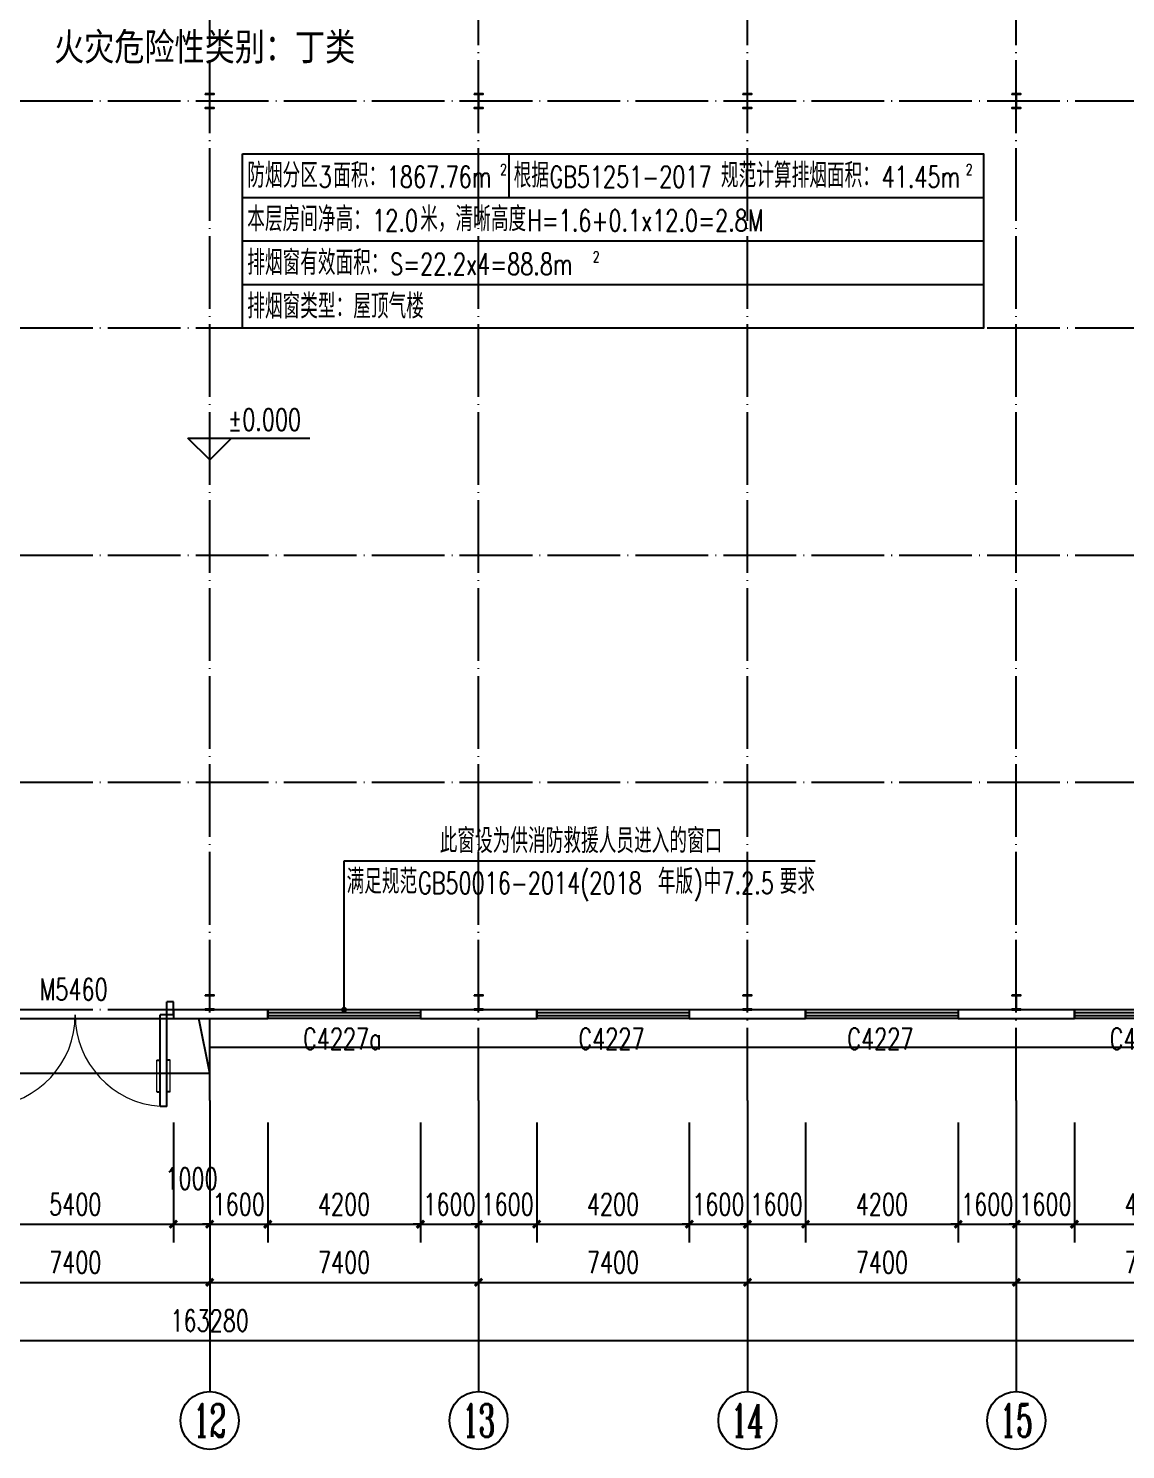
# Model space of a CAD drawing. Extents: x 13898408 to 14113608, y -853943 to -68012.
# Drawn here: x 13993020 to 14023215, y -301743 to -262646 of the extents above; entities that cross this region are included whole.
import ezdxf
from ezdxf.enums import TextEntityAlignment as Align

# ---------------------------------------------------------------- set-up
doc = ezdxf.new("R2010")
doc.units = 0
doc.header["$LTSCALE"] = 1000
doc.header["$MEASUREMENT"] = 0
doc.linetypes.add('DOTE', pattern=[2.42, 2, -0.2, 0.02, -0.2])
for name, color, linetype in [('AXIS', 3, 'Continuous'), ('AXIS_TEXT', 7, 'Continuous'), ('COLUMN', 2, 'Continuous'), ('DIM_ELEV', 3, 'Continuous'), ('DIM_LEAD', 3, 'Continuous'), ('DOTE', 1, 'DOTE'), ('PUB_DIM', 3, 'Continuous'), ('PUB_TEXT', 7, 'Continuous'), ('WALL-PARAPET', 6, 'Continuous'), ('WINDOW', 4, 'Continuous'), ('WINDOW_TEXT', 7, 'Continuous')]:
    doc.layers.add(name, color=color, linetype=linetype)
doc.styles.add('_TCH_AXIS', font='COMPLEX', dxfattribs={"bigfont": 'GBCBIG'})
doc.styles.add('_TCH_DIM', font='SIMPLEX', dxfattribs={"bigfont": 'GBCBIG'})
doc.styles.add('_TCH_DIM_T3', font='SIMPLEX', dxfattribs={"width": 0.705882, "bigfont": 'GBCBIG'})
doc.styles.add('_TCH_WINDOW', font='SIMPLEX', dxfattribs={"height": 3.5, "bigfont": 'GBCBIG'})
doc.styles.add('COMPLEX', font='COMPLEX')
doc.styles.add('YAYA', font='', dxfattribs={"width": 0.8, "height": 1})
doc.styles.get('YAYA').set_extended_font_data('SimSun')
doc.dimstyles.new('_TCH_ARCH&&200', dxfattribs={"dimtxt": 595, "dimasz": 200, "dimexe": 500, "dimexo": 600, "dimgap": 252.5, "dimtad": 1, "dimdec": 0, "dimzin": 0, "dimdsep": 46, "dimtxsty": '_TCH_DIM_T3', "dimblk": 'ARCHTICK', "dimcen": 0.09, "dimclrt": 7, "dimazin": 2, "dimtfac": 1, "dimtdec": 0, "dimtix": 1, "dimtmove": 2, "dimatfit": 3, "dimfxl": 0, "dimtolj": 1, "dimtzin": 0, "dimarcsym": 0})

# ---------------------------------------------------------------- blocks, each defined once
blk = doc.blocks.new('A$C797E1D2B')
at = {"layer": 'COLUMN'}
h = blk.add_hatch(color=256, dxfattribs=at)
h.paths.add_polyline_path([(125, 400), (250, 400), (250, 388), (130, 388), (130, 200), (125, 200)])
h.paths.add_polyline_path([(0, 400), (125, 400), (125, 200), (120, 200), (120, 388), (0, 388)])
h.paths.add_polyline_path([(0, 12), (120, 12), (120, 200), (125, 200), (125, 0), (0, 0)])
h.paths.add_polyline_path([(125, 200), (130, 200), (130, 12), (250, 12), (250, 0), (125, 0)])
blk.add_lwpolyline([(250, 0), (250, 12), (130, 12), (130, 388), (250, 388), (250, 400), (0, 400), (0, 388), (120, 388), (120, 12), (0, 12), (0, 0)], close=True, dxfattribs=at)
blk = doc.blocks.new('_AXISO')
blk.add_circle((0, 0), 0.5)
at = {"layer": 'AXIS_TEXT', "style": 'COMPLEX', "width": 1.041667}
blk.add_attdef('A', text='', height=0.56, dxfattribs=at).set_placement((-0.25, -0.28), (0.25, -0.28), align=Align.FIT)
blk = doc.blocks.new('_ArchTick')
at = {"color": 0, "linetype": 'ByBlock', "const_width": 0.4}
blk.add_lwpolyline([(-0.5, -0.5), (0.5, 0.5)], dxfattribs=at)
blk = doc.blocks.new('*D58')
at = {"layer": 'AXIS', "color": 0, "lineweight": -2}
for p, q in [((13916368, -292743), (13916368, -299243)), ((14079648, -292743), (14079648, -299243)), ((13916368, -298743), (14079648, -298743))]:
    blk.add_line(p, q, dxfattribs=at)
at = {"layer": 'Defpoints', "color": 0}
for p in [(13916368, -292143), (14079648, -292143), (14079648, -298743)]:
    blk.add_point(p, dxfattribs=at)
at = {"layer": 'AXIS', "color": 0, "lineweight": -2, "xscale": 200, "yscale": 200, "zscale": 200, "rotation": 180}
blk.add_blockref('_ArchTick', (13916368, -298743), dxfattribs=at)
at = {"layer": 'AXIS', "color": 0, "lineweight": -2, "xscale": 200, "yscale": 200, "zscale": 200}
blk.add_blockref('_ArchTick', (14079648, -298743), dxfattribs=at)
at = {"layer": 'AXIS', "color": 7, "insert": (13998008, -298193), "char_height": 595, "attachment_point": 5, "style": '_TCH_DIM_T3'}
blk.add_mtext('\\A1;163280', dxfattribs=at)
blk = doc.blocks.new('*D72')
at = {"layer": 'AXIS', "color": 0, "lineweight": -2}
for p, q in [((13990608, -292743), (13990608, -297643)), ((13998008, -292743), (13998008, -297643)), ((13990608, -297143), (13998008, -297143))]:
    blk.add_line(p, q, dxfattribs=at)
at = {"layer": 'Defpoints', "color": 0}
for p in [(13990608, -292143), (13998008, -292143), (13998008, -297143)]:
    blk.add_point(p, dxfattribs=at)
at = {"layer": 'AXIS', "color": 0, "lineweight": -2, "xscale": 200, "yscale": 200, "zscale": 200, "rotation": 180}
blk.add_blockref('_ArchTick', (13990608, -297143), dxfattribs=at)
at = {"layer": 'AXIS', "color": 0, "lineweight": -2, "xscale": 200, "yscale": 200, "zscale": 200}
blk.add_blockref('_ArchTick', (13998008, -297143), dxfattribs=at)
at = {"layer": 'AXIS', "color": 7, "insert": (13994308, -296593), "char_height": 595, "attachment_point": 5, "style": '_TCH_DIM_T3'}
blk.add_mtext('\\A1;7400', dxfattribs=at)
blk = doc.blocks.new('*D73')
at = {"layer": 'AXIS', "color": 0, "lineweight": -2}
for p, q in [((13998008, -292743), (13998008, -297643)), ((14005408, -292743), (14005408, -297643)), ((13998008, -297143), (14005408, -297143))]:
    blk.add_line(p, q, dxfattribs=at)
at = {"layer": 'Defpoints', "color": 0}
for p in [(13998008, -292143), (14005408, -292143), (14005408, -297143)]:
    blk.add_point(p, dxfattribs=at)
at = {"layer": 'AXIS', "color": 0, "lineweight": -2, "xscale": 200, "yscale": 200, "zscale": 200, "rotation": 180}
blk.add_blockref('_ArchTick', (13998008, -297143), dxfattribs=at)
at = {"layer": 'AXIS', "color": 0, "lineweight": -2, "xscale": 200, "yscale": 200, "zscale": 200}
blk.add_blockref('_ArchTick', (14005408, -297143), dxfattribs=at)
at = {"layer": 'AXIS', "color": 7, "insert": (14001708, -296593), "char_height": 595, "attachment_point": 5, "style": '_TCH_DIM_T3'}
blk.add_mtext('\\A1;7400', dxfattribs=at)
blk = doc.blocks.new('*D74')
at = {"layer": 'AXIS', "color": 0, "lineweight": -2}
for p, q in [((14005408, -292743), (14005408, -297643)), ((14012808, -292743), (14012808, -297643)), ((14005408, -297143), (14012808, -297143))]:
    blk.add_line(p, q, dxfattribs=at)
at = {"layer": 'Defpoints', "color": 0}
for p in [(14005408, -292143), (14012808, -292143), (14012808, -297143)]:
    blk.add_point(p, dxfattribs=at)
at = {"layer": 'AXIS', "color": 0, "lineweight": -2, "xscale": 200, "yscale": 200, "zscale": 200, "rotation": 180}
blk.add_blockref('_ArchTick', (14005408, -297143), dxfattribs=at)
at = {"layer": 'AXIS', "color": 0, "lineweight": -2, "xscale": 200, "yscale": 200, "zscale": 200}
blk.add_blockref('_ArchTick', (14012808, -297143), dxfattribs=at)
at = {"layer": 'AXIS', "color": 7, "insert": (14009108, -296593), "char_height": 595, "attachment_point": 5, "style": '_TCH_DIM_T3'}
blk.add_mtext('\\A1;7400', dxfattribs=at)
blk = doc.blocks.new('*D75')
at = {"layer": 'AXIS', "color": 0, "lineweight": -2}
for p, q in [((14012808, -292743), (14012808, -297643)), ((14020208, -292743), (14020208, -297643)), ((14012808, -297143), (14020208, -297143))]:
    blk.add_line(p, q, dxfattribs=at)
at = {"layer": 'Defpoints', "color": 0}
for p in [(14012808, -292143), (14020208, -292143), (14020208, -297143)]:
    blk.add_point(p, dxfattribs=at)
at = {"layer": 'AXIS', "color": 0, "lineweight": -2, "xscale": 200, "yscale": 200, "zscale": 200, "rotation": 180}
blk.add_blockref('_ArchTick', (14012808, -297143), dxfattribs=at)
at = {"layer": 'AXIS', "color": 0, "lineweight": -2, "xscale": 200, "yscale": 200, "zscale": 200}
blk.add_blockref('_ArchTick', (14020208, -297143), dxfattribs=at)
at = {"layer": 'AXIS', "color": 7, "insert": (14016508, -296593), "char_height": 595, "attachment_point": 5, "style": '_TCH_DIM_T3'}
blk.add_mtext('\\A1;7400', dxfattribs=at)
blk = doc.blocks.new('*D76')
at = {"layer": 'AXIS', "color": 0, "lineweight": -2}
for p, q in [((14020208, -292743), (14020208, -297643)), ((14027608, -292743), (14027608, -297643)), ((14020208, -297143), (14027608, -297143))]:
    blk.add_line(p, q, dxfattribs=at)
at = {"layer": 'Defpoints', "color": 0}
for p in [(14020208, -292143), (14027608, -292143), (14027608, -297143)]:
    blk.add_point(p, dxfattribs=at)
at = {"layer": 'AXIS', "color": 0, "lineweight": -2, "xscale": 200, "yscale": 200, "zscale": 200, "rotation": 180}
blk.add_blockref('_ArchTick', (14020208, -297143), dxfattribs=at)
at = {"layer": 'AXIS', "color": 0, "lineweight": -2, "xscale": 200, "yscale": 200, "zscale": 200}
blk.add_blockref('_ArchTick', (14027608, -297143), dxfattribs=at)
at = {"layer": 'AXIS', "color": 7, "insert": (14023908, -296593), "char_height": 595, "attachment_point": 5, "style": '_TCH_DIM_T3'}
blk.add_mtext('\\A1;7400', dxfattribs=at)
blk = doc.blocks.new('$DorLib2D$00000011')
for p, q in [((-0.4667, 0.4709), (-0.4667, -0.0625)), ((-0.4667, 0.4709), (-0.4333, 0.4709)), ((-0.4333, 0.4709), (-0.4333, 0.0042)), ((0.4333, 0.4709), (0.4333, 0.0042)), ((0.4667, 0.4709), (0.4333, 0.4709)), ((0.4667, 0.4709), (0.4667, -0.0625)), ((-0.4833, 0.3962), (-0.4667, 0.3962)), ((-0.4167, 0.3962), (-0.4333, 0.3962)), ((0.4167, 0.3962), (0.4333, 0.3962)), ((0.4833, 0.3962), (0.4667, 0.3962)), ((-0.4833, 0.2346), (-0.4667, 0.2346)), ((-0.4167, 0.2346), (-0.4333, 0.2346)), ((0.4167, 0.2346), (0.4333, 0.2346)), ((0.4833, 0.2346), (0.4667, 0.2346)), ((-0.5, 0.0042), (-0.4333, 0.0042)), ((-0.5, 0.0042), (-0.5, -0.0625)), ((0.5, 0.0042), (0.4333, 0.0042)), ((0.5, 0.0042), (0.5, -0.0625)), ((-0.5, -0.0625), (-0.4667, -0.0625)), ((0.5, -0.0625), (0.4667, -0.0625))]:
    blk.add_line(p, q)
at = {"lineweight": 13}
for p, q in [((-0.4833, 0.3962), (-0.4833, 0.2346)), ((-0.4167, 0.3962), (-0.4167, 0.2346)), ((0.4167, 0.3962), (0.4167, 0.2346)), ((0.4833, 0.3962), (0.4833, 0.2346))]:
    blk.add_line(p, q, dxfattribs=at)
for centre, start, end in [((-0.4667, 0.0042), 0, 85.90396), ((0.4667, 0.0042), 94.09604, 180)]:
    blk.add_arc(centre, 0.4667, start, end, dxfattribs=at)
blk = doc.blocks.new('$TCHSYS$WIN2D')
for p, q in [((-0.5, 0.5), (0.5, 0.5)), ((-0.5, 0.5), (-0.5, -0.5)), ((0.5, 0.5), (0.5, -0.5)), ((0.5, 0.1667), (-0.5, 0.1667)), ((0.5, -0.1667), (-0.5, -0.1667)), ((-0.5, -0.5), (0.5, -0.5))]:
    blk.add_line(p, q)
blk = doc.blocks.new('*D382')
at = {"layer": 'Defpoints', "color": 0}
for p in [(13991608, -292143), (13997008, -292143), (13997008, -295543)]:
    blk.add_point(p, dxfattribs=at)
at = {"layer": 'PUB_DIM', "color": 0, "lineweight": -2}
for p, q in [((13991608, -292743), (13991608, -296043)), ((13997008, -292743), (13997008, -296043)), ((13991608, -295543), (13997008, -295543))]:
    blk.add_line(p, q, dxfattribs=at)
at = {"layer": 'PUB_DIM', "color": 0, "lineweight": -2, "xscale": 200, "yscale": 200, "zscale": 200, "rotation": 180}
blk.add_blockref('_ArchTick', (13991608, -295543), dxfattribs=at)
at = {"layer": 'PUB_DIM', "color": 0, "lineweight": -2, "xscale": 200, "yscale": 200, "zscale": 200}
blk.add_blockref('_ArchTick', (13997008, -295543), dxfattribs=at)
at = {"layer": 'PUB_DIM', "color": 7, "insert": (13994308, -294993), "char_height": 595, "attachment_point": 5, "style": '_TCH_DIM_T3'}
blk.add_mtext('\\A1;5400', dxfattribs=at)
blk = doc.blocks.new('*D383')
at = {"layer": 'Defpoints', "color": 0}
for p in [(13997008, -292143), (13998008, -292143), (13998008, -295543)]:
    blk.add_point(p, dxfattribs=at)
at = {"layer": 'PUB_DIM', "color": 0, "lineweight": -2}
for p, q in [((13997008, -292743), (13997008, -296043)), ((13998008, -292743), (13998008, -296043)), ((13997008, -295543), (13998008, -295543))]:
    blk.add_line(p, q, dxfattribs=at)
at = {"layer": 'PUB_DIM', "color": 0, "lineweight": -2, "xscale": 200, "yscale": 200, "zscale": 200, "rotation": 180}
blk.add_blockref('_ArchTick', (13997008, -295543), dxfattribs=at)
at = {"layer": 'PUB_DIM', "color": 0, "lineweight": -2, "xscale": 200, "yscale": 200, "zscale": 200}
blk.add_blockref('_ArchTick', (13998008, -295543), dxfattribs=at)
at = {"layer": 'PUB_DIM', "color": 7, "insert": (13997508, -294293), "char_height": 595, "attachment_point": 5, "style": '_TCH_DIM_T3'}
blk.add_mtext('\\A1;1000', dxfattribs=at)
blk = doc.blocks.new('*D384')
at = {"layer": 'Defpoints', "color": 0}
for p in [(13998008, -292143), (13999608, -292143), (13999608, -295543)]:
    blk.add_point(p, dxfattribs=at)
at = {"layer": 'PUB_DIM', "color": 0, "lineweight": -2}
for p, q in [((13998008, -292743), (13998008, -296043)), ((13999608, -292743), (13999608, -296043)), ((13998008, -295543), (13997808, -295543)), ((13998008, -295543), (13999608, -295543)), ((13999608, -295543), (13999808, -295543))]:
    blk.add_line(p, q, dxfattribs=at)
at = {"layer": 'PUB_DIM', "color": 0, "lineweight": -2, "xscale": 200, "yscale": 200, "zscale": 200}
blk.add_blockref('_ArchTick', (13998008, -295543), dxfattribs=at)
at = {"layer": 'PUB_DIM', "color": 0, "lineweight": -2, "xscale": 200, "yscale": 200, "zscale": 200, "rotation": 180}
blk.add_blockref('_ArchTick', (13999608, -295543), dxfattribs=at)
at = {"layer": 'PUB_DIM', "color": 7, "insert": (13998808, -294993), "char_height": 595, "attachment_point": 5, "style": '_TCH_DIM_T3'}
blk.add_mtext('\\A1;1600', dxfattribs=at)
blk = doc.blocks.new('*D385')
at = {"layer": 'Defpoints', "color": 0}
for p in [(13999608, -292143), (14003808, -292143), (14003808, -295543)]:
    blk.add_point(p, dxfattribs=at)
at = {"layer": 'PUB_DIM', "color": 0, "lineweight": -2}
for p, q in [((13999608, -292743), (13999608, -296043)), ((14003808, -292743), (14003808, -296043)), ((13999608, -295543), (14003808, -295543))]:
    blk.add_line(p, q, dxfattribs=at)
at = {"layer": 'PUB_DIM', "color": 0, "lineweight": -2, "xscale": 200, "yscale": 200, "zscale": 200, "rotation": 180}
blk.add_blockref('_ArchTick', (13999608, -295543), dxfattribs=at)
at = {"layer": 'PUB_DIM', "color": 0, "lineweight": -2, "xscale": 200, "yscale": 200, "zscale": 200}
blk.add_blockref('_ArchTick', (14003808, -295543), dxfattribs=at)
at = {"layer": 'PUB_DIM', "color": 7, "insert": (14001708, -294993), "char_height": 595, "attachment_point": 5, "style": '_TCH_DIM_T3'}
blk.add_mtext('\\A1;4200', dxfattribs=at)
blk = doc.blocks.new('*D386')
at = {"layer": 'Defpoints', "color": 0}
for p in [(14003808, -292143), (14005408, -292143), (14005408, -295543)]:
    blk.add_point(p, dxfattribs=at)
at = {"layer": 'PUB_DIM', "color": 0, "lineweight": -2}
for p, q in [((14003808, -292743), (14003808, -296043)), ((14005408, -292743), (14005408, -296043)), ((14003808, -295543), (14003608, -295543)), ((14003808, -295543), (14005408, -295543)), ((14005408, -295543), (14005608, -295543))]:
    blk.add_line(p, q, dxfattribs=at)
at = {"layer": 'PUB_DIM', "color": 0, "lineweight": -2, "xscale": 200, "yscale": 200, "zscale": 200}
blk.add_blockref('_ArchTick', (14003808, -295543), dxfattribs=at)
at = {"layer": 'PUB_DIM', "color": 0, "lineweight": -2, "xscale": 200, "yscale": 200, "zscale": 200, "rotation": 180}
blk.add_blockref('_ArchTick', (14005408, -295543), dxfattribs=at)
at = {"layer": 'PUB_DIM', "color": 7, "insert": (14004608, -294993), "char_height": 595, "attachment_point": 5, "style": '_TCH_DIM_T3'}
blk.add_mtext('\\A1;1600', dxfattribs=at)
blk = doc.blocks.new('*D387')
at = {"layer": 'Defpoints', "color": 0}
for p in [(14005408, -292143), (14007008, -292143), (14007008, -295543)]:
    blk.add_point(p, dxfattribs=at)
at = {"layer": 'PUB_DIM', "color": 0, "lineweight": -2}
for p, q in [((14005408, -292743), (14005408, -296043)), ((14007008, -292743), (14007008, -296043)), ((14005408, -295543), (14005208, -295543)), ((14005408, -295543), (14007008, -295543)), ((14007008, -295543), (14007208, -295543))]:
    blk.add_line(p, q, dxfattribs=at)
at = {"layer": 'PUB_DIM', "color": 0, "lineweight": -2, "xscale": 200, "yscale": 200, "zscale": 200}
blk.add_blockref('_ArchTick', (14005408, -295543), dxfattribs=at)
at = {"layer": 'PUB_DIM', "color": 0, "lineweight": -2, "xscale": 200, "yscale": 200, "zscale": 200, "rotation": 180}
blk.add_blockref('_ArchTick', (14007008, -295543), dxfattribs=at)
at = {"layer": 'PUB_DIM', "color": 7, "insert": (14006208, -294993), "char_height": 595, "attachment_point": 5, "style": '_TCH_DIM_T3'}
blk.add_mtext('\\A1;1600', dxfattribs=at)
blk = doc.blocks.new('*D388')
at = {"layer": 'Defpoints', "color": 0}
for p in [(14007008, -292143), (14011208, -292143), (14011208, -295543)]:
    blk.add_point(p, dxfattribs=at)
at = {"layer": 'PUB_DIM', "color": 0, "lineweight": -2}
for p, q in [((14007008, -292743), (14007008, -296043)), ((14011208, -292743), (14011208, -296043)), ((14007008, -295543), (14011208, -295543))]:
    blk.add_line(p, q, dxfattribs=at)
at = {"layer": 'PUB_DIM', "color": 0, "lineweight": -2, "xscale": 200, "yscale": 200, "zscale": 200, "rotation": 180}
blk.add_blockref('_ArchTick', (14007008, -295543), dxfattribs=at)
at = {"layer": 'PUB_DIM', "color": 0, "lineweight": -2, "xscale": 200, "yscale": 200, "zscale": 200}
blk.add_blockref('_ArchTick', (14011208, -295543), dxfattribs=at)
at = {"layer": 'PUB_DIM', "color": 7, "insert": (14009108, -294993), "char_height": 595, "attachment_point": 5, "style": '_TCH_DIM_T3'}
blk.add_mtext('\\A1;4200', dxfattribs=at)
blk = doc.blocks.new('*D389')
at = {"layer": 'Defpoints', "color": 0}
for p in [(14011208, -292143), (14012808, -292143), (14012808, -295543)]:
    blk.add_point(p, dxfattribs=at)
at = {"layer": 'PUB_DIM', "color": 0, "lineweight": -2}
for p, q in [((14011208, -292743), (14011208, -296043)), ((14012808, -292743), (14012808, -296043)), ((14011208, -295543), (14011008, -295543)), ((14011208, -295543), (14012808, -295543)), ((14012808, -295543), (14013008, -295543))]:
    blk.add_line(p, q, dxfattribs=at)
at = {"layer": 'PUB_DIM', "color": 0, "lineweight": -2, "xscale": 200, "yscale": 200, "zscale": 200}
blk.add_blockref('_ArchTick', (14011208, -295543), dxfattribs=at)
at = {"layer": 'PUB_DIM', "color": 0, "lineweight": -2, "xscale": 200, "yscale": 200, "zscale": 200, "rotation": 180}
blk.add_blockref('_ArchTick', (14012808, -295543), dxfattribs=at)
at = {"layer": 'PUB_DIM', "color": 7, "insert": (14012008, -294993), "char_height": 595, "attachment_point": 5, "style": '_TCH_DIM_T3'}
blk.add_mtext('\\A1;1600', dxfattribs=at)
blk = doc.blocks.new('*D390')
at = {"layer": 'Defpoints', "color": 0}
for p in [(14012808, -292143), (14014408, -292143), (14014408, -295543)]:
    blk.add_point(p, dxfattribs=at)
at = {"layer": 'PUB_DIM', "color": 0, "lineweight": -2}
for p, q in [((14012808, -292743), (14012808, -296043)), ((14014408, -292743), (14014408, -296043)), ((14012808, -295543), (14012608, -295543)), ((14012808, -295543), (14014408, -295543)), ((14014408, -295543), (14014608, -295543))]:
    blk.add_line(p, q, dxfattribs=at)
at = {"layer": 'PUB_DIM', "color": 0, "lineweight": -2, "xscale": 200, "yscale": 200, "zscale": 200}
blk.add_blockref('_ArchTick', (14012808, -295543), dxfattribs=at)
at = {"layer": 'PUB_DIM', "color": 0, "lineweight": -2, "xscale": 200, "yscale": 200, "zscale": 200, "rotation": 180}
blk.add_blockref('_ArchTick', (14014408, -295543), dxfattribs=at)
at = {"layer": 'PUB_DIM', "color": 7, "insert": (14013608, -294993), "char_height": 595, "attachment_point": 5, "style": '_TCH_DIM_T3'}
blk.add_mtext('\\A1;1600', dxfattribs=at)
blk = doc.blocks.new('*D391')
at = {"layer": 'Defpoints', "color": 0}
for p in [(14014408, -292143), (14018608, -292143), (14018608, -295543)]:
    blk.add_point(p, dxfattribs=at)
at = {"layer": 'PUB_DIM', "color": 0, "lineweight": -2}
for p, q in [((14014408, -292743), (14014408, -296043)), ((14018608, -292743), (14018608, -296043)), ((14014408, -295543), (14018608, -295543))]:
    blk.add_line(p, q, dxfattribs=at)
at = {"layer": 'PUB_DIM', "color": 0, "lineweight": -2, "xscale": 200, "yscale": 200, "zscale": 200, "rotation": 180}
blk.add_blockref('_ArchTick', (14014408, -295543), dxfattribs=at)
at = {"layer": 'PUB_DIM', "color": 0, "lineweight": -2, "xscale": 200, "yscale": 200, "zscale": 200}
blk.add_blockref('_ArchTick', (14018608, -295543), dxfattribs=at)
at = {"layer": 'PUB_DIM', "color": 7, "insert": (14016508, -294993), "char_height": 595, "attachment_point": 5, "style": '_TCH_DIM_T3'}
blk.add_mtext('\\A1;4200', dxfattribs=at)
blk = doc.blocks.new('*D392')
at = {"layer": 'Defpoints', "color": 0}
for p in [(14018608, -292143), (14020208, -292143), (14020208, -295543)]:
    blk.add_point(p, dxfattribs=at)
at = {"layer": 'PUB_DIM', "color": 0, "lineweight": -2}
for p, q in [((14018608, -292743), (14018608, -296043)), ((14020208, -292743), (14020208, -296043)), ((14018608, -295543), (14018408, -295543)), ((14018608, -295543), (14020208, -295543)), ((14020208, -295543), (14020408, -295543))]:
    blk.add_line(p, q, dxfattribs=at)
at = {"layer": 'PUB_DIM', "color": 0, "lineweight": -2, "xscale": 200, "yscale": 200, "zscale": 200}
blk.add_blockref('_ArchTick', (14018608, -295543), dxfattribs=at)
at = {"layer": 'PUB_DIM', "color": 0, "lineweight": -2, "xscale": 200, "yscale": 200, "zscale": 200, "rotation": 180}
blk.add_blockref('_ArchTick', (14020208, -295543), dxfattribs=at)
at = {"layer": 'PUB_DIM', "color": 7, "insert": (14019408, -294993), "char_height": 595, "attachment_point": 5, "style": '_TCH_DIM_T3'}
blk.add_mtext('\\A1;1600', dxfattribs=at)
blk = doc.blocks.new('*D393')
at = {"layer": 'Defpoints', "color": 0}
for p in [(14020208, -292143), (14021808, -292143), (14021808, -295543)]:
    blk.add_point(p, dxfattribs=at)
at = {"layer": 'PUB_DIM', "color": 0, "lineweight": -2}
for p, q in [((14020208, -292743), (14020208, -296043)), ((14021808, -292743), (14021808, -296043)), ((14020208, -295543), (14020008, -295543)), ((14020208, -295543), (14021808, -295543)), ((14021808, -295543), (14022008, -295543))]:
    blk.add_line(p, q, dxfattribs=at)
at = {"layer": 'PUB_DIM', "color": 0, "lineweight": -2, "xscale": 200, "yscale": 200, "zscale": 200}
blk.add_blockref('_ArchTick', (14020208, -295543), dxfattribs=at)
at = {"layer": 'PUB_DIM', "color": 0, "lineweight": -2, "xscale": 200, "yscale": 200, "zscale": 200, "rotation": 180}
blk.add_blockref('_ArchTick', (14021808, -295543), dxfattribs=at)
at = {"layer": 'PUB_DIM', "color": 7, "insert": (14021008, -294993), "char_height": 595, "attachment_point": 5, "style": '_TCH_DIM_T3'}
blk.add_mtext('\\A1;1600', dxfattribs=at)
blk = doc.blocks.new('*D394')
at = {"layer": 'Defpoints', "color": 0}
for p in [(14021808, -292143), (14026008, -292143), (14026008, -295543)]:
    blk.add_point(p, dxfattribs=at)
at = {"layer": 'PUB_DIM', "color": 0, "lineweight": -2}
for p, q in [((14021808, -292743), (14021808, -296043)), ((14026008, -292743), (14026008, -296043)), ((14021808, -295543), (14026008, -295543))]:
    blk.add_line(p, q, dxfattribs=at)
at = {"layer": 'PUB_DIM', "color": 0, "lineweight": -2, "xscale": 200, "yscale": 200, "zscale": 200, "rotation": 180}
blk.add_blockref('_ArchTick', (14021808, -295543), dxfattribs=at)
at = {"layer": 'PUB_DIM', "color": 0, "lineweight": -2, "xscale": 200, "yscale": 200, "zscale": 200}
blk.add_blockref('_ArchTick', (14026008, -295543), dxfattribs=at)
at = {"layer": 'PUB_DIM', "color": 7, "insert": (14023908, -294993), "char_height": 595, "attachment_point": 5, "style": '_TCH_DIM_T3'}
blk.add_mtext('\\A1;4200', dxfattribs=at)

msp = doc.modelspace()

# ---------------------------------------------------------------- linework, layer by layer
for p, q in [((14006241.3, -266093.1), (14006241.3, -267293.1)), ((13998908, -267293.1), (14019308, -267293.1)), ((13998908, -268493.1), (14019308, -268493.1)), ((13998908, -269693.1), (14019308, -269693.1))]:
    msp.add_line(p, q)
at = {"ltscale": 0.5}
msp.add_line((13998008, -291383.1), (13997708, -289883.1), dxfattribs=at)
msp.add_lwpolyline([(13998908, -266093.1), (14019308, -266093.1), (14019308, -270893.1), (13998908, -270893.1)], close=True)
for points in [[(13990608, -289883.1), (13990608, -291383.1), (13998008, -291383.1), (13998008, -289883.1)], [(14049808, -290683.1), (13998008, -290683.1)]]:
    msp.add_lwpolyline(points, dxfattribs=at)
at = {"layer": 'AXIS'}
for p, q in [((13998008, -292143.1), (13998008, -300143.1)), ((14005408, -292143.1), (14005408, -300143.1)), ((14012808, -292143.1), (14012808, -300143.1)), ((14020208, -292143.1), (14020208, -300143.1))]:
    msp.add_line(p, q, dxfattribs=at)
at = {"layer": 'DIM_ELEV'}
for p, q in [((13998008, -274514.4), (13997408, -273914.4)), ((13997408, -273914.4), (14000768, -273914.4)), ((13998008, -274514.4), (13998608, -273914.4))]:
    msp.add_line(p, q, dxfattribs=at)
at = {"layer": 'DIM_LEAD'}
for p, q in [((14001708, -289643.1), (14001708, -285543.1)), ((14001708, -285543.1), (14014669.7, -285543.1))]:
    msp.add_line(p, q, dxfattribs=at)
at = {"layer": 'DIM_LEAD', "const_width": 80}
msp.add_lwpolyline([(14001708, -289683.1, 1), (14001708, -289603.1, 1)], format="xyb", close=True, dxfattribs=at)
at = {"layer": 'DOTE'}
for p, q in [((13998008, -292143.1), (13998008, -237143.1)), ((14005408, -292143.1), (14005408, -237143.1)), ((14012808, -292143.1), (14012808, -237143.1)), ((14020208, -292143.1), (14020208, -237143.1)), ((14081908, -264643.1), (13914108, -264643.1)), ((14081908, -270893.1), (13914108, -270893.1)), ((14081908, -277143.1), (13914108, -277143.1)), ((14081908, -283393.1), (13914108, -283393.1)), ((14081908, -289643.1), (13914108, -289643.1))]:
    msp.add_line(p, q, dxfattribs=at)
at = {"layer": 'WALL-PARAPET'}
for p, q in [((13999608, -289643.1), (13997008, -289643.1)), ((13997008, -289643.1), (13997008, -289883.1)), ((13999608, -289883.1), (13999608, -289643.1)), ((14007008, -289643.1), (14003808, -289643.1)), ((14003808, -289643.1), (14003808, -289883.1)), ((14007008, -289883.1), (14007008, -289643.1)), ((14014408, -289643.1), (14011208, -289643.1)), ((14011208, -289643.1), (14011208, -289883.1)), ((14014408, -289883.1), (14014408, -289643.1)), ((14021808, -289643.1), (14018608, -289643.1)), ((14018608, -289643.1), (14018608, -289883.1)), ((14021808, -289883.1), (14021808, -289643.1)), ((13997008, -289883.1), (13999608, -289883.1)), ((14003808, -289883.1), (14007008, -289883.1)), ((14011208, -289883.1), (14014408, -289883.1)), ((14018608, -289883.1), (14021808, -289883.1))]:
    msp.add_line(p, q, dxfattribs=at)
at = {"layer": 'WINDOW'}
msp.add_line((13991608, -289883.1), (13997008, -289883.1), dxfattribs=at)

# ---------------------------------------------------------------- block references
at = {"rotation": 180}
for p in [(13998133, -264443.1), (14005533, -264443.1), (14012933, -264443.1), (14020333, -264443.1), (13998133, -289243.1), (14005533, -289243.1), (14012933, -289243.1), (14020333, -289243.1)]:
    msp.add_blockref('A$C797E1D2B', p, dxfattribs=at)
at = {"layer": 'AXIS'}
ref = msp.add_blockref('_AXISO', (13998008, -300943.1), dxfattribs=dict(at, xscale=1600, yscale=1600, zscale=1600))
ref.add_attrib('A', '12', dxfattribs={"layer": 'AXIS_TEXT', "ltscale": 0.5, "height": 905.1, "style": '_TCH_AXIS', "width": 0.724138}).set_placement((13997555.4, -301395.6), (13998460.5, -301395.6), align=Align.FIT)
ref = msp.add_blockref('_AXISO', (14005408, -300943.1), dxfattribs=dict(at, xscale=1600, yscale=1600, zscale=1600))
ref.add_attrib('A', '13', dxfattribs={"layer": 'AXIS_TEXT', "ltscale": 0.5, "height": 905.1, "style": '_TCH_AXIS', "width": 0.724138}).set_placement((14004955.4, -301395.6), (14005860.5, -301395.6), align=Align.FIT)
ref = msp.add_blockref('_AXISO', (14012808, -300943.1), dxfattribs=dict(at, xscale=1600, yscale=1600, zscale=1600))
ref.add_attrib('A', '14', dxfattribs={"layer": 'AXIS_TEXT', "ltscale": 0.5, "height": 905.1, "style": '_TCH_AXIS', "width": 0.677419}).set_placement((14012355.4, -301395.6), (14013260.5, -301395.6), align=Align.FIT)
ref = msp.add_blockref('_AXISO', (14020208, -300943.1), dxfattribs=dict(at, xscale=1600, yscale=1600, zscale=1600))
ref.add_attrib('A', '15', dxfattribs={"layer": 'AXIS_TEXT', "ltscale": 0.5, "height": 905.1, "style": '_TCH_AXIS', "width": 0.724138}).set_placement((14019755.4, -301395.6), (14020660.5, -301395.6), align=Align.FIT)
at = {"layer": 'WINDOW'}
ref = msp.add_blockref('$DorLib2D$00000011', (13994308, -289763.1), dxfattribs=dict(at, xscale=-5400, yscale=-5400, zscale=-5400))
ref.add_attrib('A', 'M5460', (13993328, -289380.8), dxfattribs={"layer": 'WINDOW_TEXT', "ltscale": 0.5, "height": 595, "style": '_TCH_WINDOW', "width": 0.705882})
ref = msp.add_blockref('$TCHSYS$WIN2D', (14001708, -289763.1), dxfattribs=dict(at, xscale=-4200, yscale=240, zscale=-4200))
ref.add_attrib('A', 'C4227a', (14000578, -290740.4), dxfattribs={"layer": 'WINDOW_TEXT', "ltscale": 0.5, "height": 595, "style": '_TCH_WINDOW', "width": 0.705882})
ref = msp.add_blockref('$TCHSYS$WIN2D', (14009108, -289763.1), dxfattribs=dict(at, xscale=-4200, yscale=240, zscale=-4200))
ref.add_attrib('A', 'C4227', (14008158, -290740.4), dxfattribs={"layer": 'WINDOW_TEXT', "ltscale": 0.5, "height": 595, "style": '_TCH_WINDOW', "width": 0.705882})
ref = msp.add_blockref('$TCHSYS$WIN2D', (14016508, -289763.1), dxfattribs=dict(at, xscale=-4200, yscale=240, zscale=-4200))
ref.add_attrib('A', 'C4227', (14015558, -290740.4), dxfattribs={"layer": 'WINDOW_TEXT', "ltscale": 0.5, "height": 595, "style": '_TCH_WINDOW', "width": 0.705882})
ref = msp.add_blockref('$TCHSYS$WIN2D', (14023908, -289763.1), dxfattribs=dict(at, xscale=-4200, yscale=240, zscale=-4200))
ref.add_attrib('A', 'C4227a', (14022778, -290740.4), dxfattribs={"layer": 'WINDOW_TEXT', "ltscale": 0.5, "height": 595, "style": '_TCH_WINDOW', "width": 0.705882})

# ---------------------------------------------------------------- texts
at = {"layer": 'PUB_TEXT'}
for s, height, style, width, p in [('火灾危险性类别：丁类', 759.49, 'YAYA', 0.8, (13993726.1, -263529.8)), ('3', 595, '_TCH_DIM', 0.705882, (14001007.3, -267026.4)), ('1867.76m', 595, '_TCH_DIM', 0.705882, (14002881.7, -267026.4)), ('2', 297.5, '_TCH_DIM', 0.705882, (14006001.7, -266676.4)), ('GB51251-2017', 595, '_TCH_DIM', 0.705882, (14007357.6, -267026.4)), ('41.45m', 595, '_TCH_DIM', 0.705882, (14016501, -267026.4)), ('2', 297.5, '_TCH_DIM', 0.705882, (14018821, -266676.4)), ('12.0', 595, '_TCH_DIM', 0.705882, (14002481.7, -268226.4)), ('H=1.6+0.1x12.0=2.8M', 595, '_TCH_DIM', 0.705882, (14006750.7, -268226.4)), ('S=22.2x4=88.8m', 595, '_TCH_DIM', 0.705882, (14002973.2, -269426.4)), ('2', 297.5, '_TCH_DIM', 0.705882, (14008553.2, -269076.4)), ('%%P0.000', 595, '_TCH_DIM', 0.705882, (13998508, -273704.4)), ('GB50016-2014(2018', 595, '_TCH_DIM', 0.705882, (14003740.3, -286453.1)), (')', 595, '_TCH_DIM', 0.705882, (14011323.3, -286453.1)), ('7.2.5', 595, '_TCH_DIM', 0.705882, (14012094.8, -286453.1))]:
    msp.add_text(s, height=height, dxfattribs=dict(at, style=style, width=width)).set_placement(p)
at = {"layer": 'PUB_TEXT', "style": '_TCH_DIM'}
for s, height, p in [('防烟分区', 675.18, (13999041.3, -267026.4)), ('面积：', 675.18, (14001407.3, -267026.4)), ('根据', 675.18, (14006374.6, -267026.4)), ('规范计算排烟面积：', 675.18, (14012077.6, -267026.4)), ('本层房间净高：', 675.18, (13999041.3, -268226.4)), ('米，清晰高度', 675.18, (14003801.7, -268226.4)), ('排烟窗有效面积：', 675.18, (13999041.3, -269426.4)), ('排烟窗类型：屋顶气楼', 675.18, (13999041.3, -270626.4)), ('此窗设为供消防救援人员进入的窗口', 675.177, (14004338.9, -285333.1)), ('满足规范', 675.18, (14001774.4, -286453.1)), ('年版', 675.18, (14010340.3, -286453.1)), ('中', 675.2, (14011603.3, -286453.1)), ('要求', 675.18, (14013694.8, -286453.1))]:
    msp.add_text(s, height=height, dxfattribs=at).set_placement(p)

# ---------------------------------------------------------------- dimensions: what is measured, and where the dimension line sits
at = {"layer": 'AXIS'}
for p1, p2, distance, text, picture, middle in [((13916368, -292143.1), (14079648, -292143.1), -6600, '163280', '*D58', (13998008, -298193.1)), ((13990608, -292143.1), (13998008, -292143.1), -5000, '7400', '*D72', (13994308, -296593.1)), ((13998008, -292143.1), (14005408, -292143.1), -5000, '7400', '*D73', (14001708, -296593.1)), ((14005408, -292143.1), (14012808, -292143.1), -5000, '7400', '*D74', (14009108, -296593.1)), ((14012808, -292143.1), (14020208, -292143.1), -5000, '7400', '*D75', (14016508, -296593.1)), ((14020208, -292143.1), (14027608, -292143.1), -5000, '7400', '*D76', (14023908, -296593.1))]:
    dim = msp.add_aligned_dim(p1=p1, p2=p2, distance=distance, text=text, dimstyle='_TCH_ARCH&&200', dxfattribs=at)
    dim.commit()
    dim.dimension.update_dxf_attribs({"geometry": picture, "text_midpoint": middle})
at = {"layer": 'PUB_DIM'}
for p1, p2, text, picture, middle in [((13991608, -292143.1), (13997008, -292143.1), '5400', '*D382', (13994308, -294993.1)), ((13998008, -292143.1), (13999608, -292143.1), '1600', '*D384', (13998808, -294993.1)), ((13999608, -292143.1), (14003808, -292143.1), '4200', '*D385', (14001708, -294993.1)), ((14003808, -292143.1), (14005408, -292143.1), '1600', '*D386', (14004608, -294993.1)), ((14005408, -292143.1), (14007008, -292143.1), '1600', '*D387', (14006208, -294993.1)), ((14007008, -292143.1), (14011208, -292143.1), '4200', '*D388', (14009108, -294993.1)), ((14011208, -292143.1), (14012808, -292143.1), '1600', '*D389', (14012008, -294993.1)), ((14012808, -292143.1), (14014408, -292143.1), '1600', '*D390', (14013608, -294993.1)), ((14014408, -292143.1), (14018608, -292143.1), '4200', '*D391', (14016508, -294993.1)), ((14018608, -292143.1), (14020208, -292143.1), '1600', '*D392', (14019408, -294993.1)), ((14020208, -292143.1), (14021808, -292143.1), '1600', '*D393', (14021008, -294993.1)), ((14021808, -292143.1), (14026008, -292143.1), '4200', '*D394', (14023908, -294993.1))]:
    dim = msp.add_aligned_dim(p1=p1, p2=p2, distance=-3400, text=text, dimstyle='_TCH_ARCH&&200', dxfattribs=at)
    dim.commit()
    dim.dimension.update_dxf_attribs({"geometry": picture, "text_midpoint": middle})
dim = msp.add_linear_dim(base=(13998008, -295543.1), p1=(13997008, -292143.1), p2=(13998008, -292143.1), angle=0, text='1000', dimstyle='_TCH_ARCH&&200', dxfattribs=at)
dim.commit()
dim.dimension.update_dxf_attribs({"geometry": '*D383', "text_midpoint": (13997508, -294293.1), "dimtype": 161})

doc.saveas('drawing.dxf')
